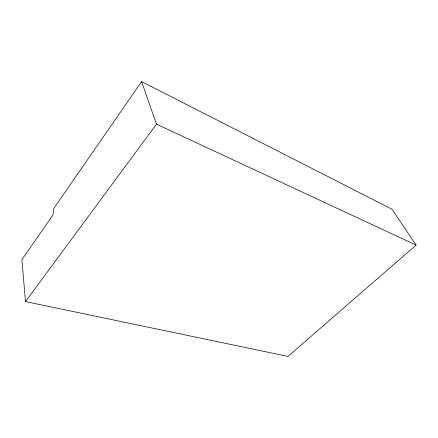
<?xml version="1.0" encoding="UTF-8"?>
<svg xmlns="http://www.w3.org/2000/svg" width="438" height="438" viewBox="0 0 438 438"><rect width="100%" height="100%" fill="white"/><g stroke="black" fill="none" stroke-linecap="round" stroke-linejoin="round"><path stroke-width="0.66" d="M141.6 81.588L53.847 208.335L52.993 214.948L21.9 259.586L25.492 301.585L287.98 356.412L416.1 245.105L392.021 209.238L141.6 81.588L156.47 124.162L416.1 245.105M25.492 301.585L156.47 124.162"/></g></svg>
